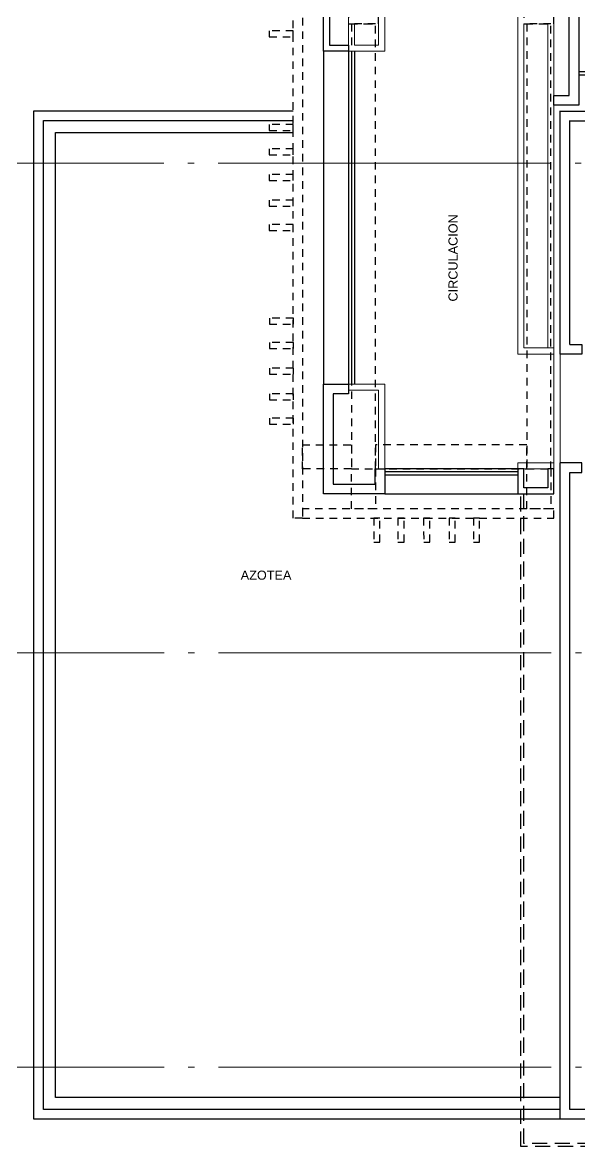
# Model space of a CAD drawing. Header units: metres. Extents: x -22 to 564, y 0 to 143.
# Drawn here: x 84.01 to 93.22, y 32.72 to 51.3 of the extents above; entities that cross this region are included whole.
import ezdxf
from ezdxf.enums import TextEntityAlignment as Align

# ---------------------------------------------------------------- set-up
doc = ezdxf.new("R2010")
doc.units = ezdxf.units.M
for name, pattern in [('EJES630', [6.3, 5.5, -0.4, 0, -0.4]), ('XREF 1N NEURO-ONCOLOGIA$0$CONJUNTO TLAHUAC$0$HIDDEN2', [0.1875, 0.125, -0.0625]), ('XREF 1N NEURO-ONCOLOGIA$0$DASHED2', [0.375, 0.25, -0.125]), ('XREF 1N NEURO-ONCOLOGIA$0$HIDDE150', [0.24, 0.15, -0.09])]:
    doc.linetypes.add(name, pattern=pattern)
for name, color, linetype, lineweight in [('EJES', 11, 'EJES630', 0), ('XREF 1N NEURO-ONCOLOGIA$0$MUROS DE TABLAROCA', 150, 'Continuous', 13), ('XREF 1N NEURO-ONCOLOGIA$0$rampa 2', 253, 'Continuous', 0)]:
    doc.layers.add(name, color=color, linetype=linetype, lineweight=lineweight)
for name, color, linetype in [('TEXTO', 7, 'Continuous'), ('XREF 1N NEURO-ONCOLOGIA$0$CANCELES', 1, 'Continuous'), ('XREF 1N NEURO-ONCOLOGIA$0$FACHADA', 201, 'Continuous'), ('XREF 1N NEURO-ONCOLOGIA$0$LAMINA MULTIPERFORADA', 9, 'Continuous'), ('XREF 1N NEURO-ONCOLOGIA$0$MUROS BAJOS', 2, 'Continuous'), ('XREF 1N NEURO-ONCOLOGIA$0$NOVIDESA', 11, 'Continuous'), ('XREF 1N NEURO-ONCOLOGIA$0$PROYECCIÓN', 8, 'XREF 1N NEURO-ONCOLOGIA$0$CONJUNTO TLAHUAC$0$HIDDEN2'), ('XREF 1N NEURO-ONCOLOGIA$0$TEX-MOB', 4, 'Continuous')]:
    doc.layers.add(name, color=color, linetype=linetype)
doc.styles.add('100 LOCALES 25', font='arial.ttf', dxfattribs={"height": 0.25})
doc.styles.add('XREF 1N NEURO-ONCOLOGIA$0$HANDLET', font='romans.shx')

# ---------------------------------------------------------------- blocks, each defined once
blk = doc.blocks.new('XREF 1N NEURO-ONCOLOGIA')
at = {"color": 6, "linetype": 'XREF 1N NEURO-ONCOLOGIA$0$HIDDE150', "elevation": -0.004}
blk.add_lwpolyline([(17.824, 55.018), (17.824, 54.518), (18.324, 54.518), (18.324, 55.018)], close=True, dxfattribs=at)
at = {"color": 6, "linetype": 'XREF 1N NEURO-ONCOLOGIA$0$HIDDE150'}
blk.add_lwpolyline([(17.824, 52.118), (17.824, 51.618), (18.324, 51.618), (18.324, 52.118)], close=True, dxfattribs=at)
at = {"layer": 'XREF 1N NEURO-ONCOLOGIA$0$CANCELES'}
for p, q in [((17.374, 55.018), (11.867, 55.018)), ((17.374, 54.968), (11.867, 54.968)), ((10.367, 52.218), (10.367, 54.417)), ((10.417, 52.218), (10.417, 54.417))]:
    blk.add_line(p, q, dxfattribs=at)
at = {"layer": 'XREF 1N NEURO-ONCOLOGIA$0$FACHADA', "linetype": 'ByBlock'}
for points in [[(10.467, 54.417), (10.057, 54.417), (10.057, 55.428), (11.867, 55.428), (11.867, 55.018), (11.707, 55.018), (11.707, 55.268), (10.217, 55.268), (10.217, 54.577), (10.467, 54.577)], [(18.674, 55.018), (18.674, 55.328), (17.474, 55.328), (17.474, 55.018), (17.374, 55.018), (17.374, 55.428), (18.774, 55.428), (18.774, 55.018)], [(10.467, 52.218), (10.057, 52.218), (10.057, 51.618), (10.467, 51.618), (10.467, 51.718), (10.157, 51.718), (10.157, 52.118), (10.467, 52.118)], [(18.774, 51.617), (18.774, 51.208), (16.484, 51.208), (16.484, 51.618), (16.644, 51.618), (16.644, 51.368), (18.614, 51.368), (18.614, 51.617)]]:
    blk.add_lwpolyline(points, close=True, dxfattribs=at)
at = {"layer": 'XREF 1N NEURO-ONCOLOGIA$0$LAMINA MULTIPERFORADA', "linetype": 'XREF 1N NEURO-ONCOLOGIA$0$DASHED2'}
for points in [[(17.036, 51.208), (17.036, 26.858), (22.334, 26.858), (22.334, -3.072), (-0.736, -3.072), (-0.736, 52.168), (10.057, 52.168)], [(16.986, 51.208), (16.986, 26.808), (22.284, 26.808), (22.284, -3.022), (-0.686, -3.022), (-0.686, 52.118), (10.057, 52.118)]]:
    blk.add_lwpolyline(points, dxfattribs=at)
at = {"layer": 'XREF 1N NEURO-ONCOLOGIA$0$MUROS BAJOS'}
for p, q in [((17.374, 55.428), (11.867, 55.428)), ((17.374, 54.918), (11.867, 54.918)), ((10.057, 54.417), (10.057, 52.218)), ((10.467, 52.218), (10.467, 54.417))]:
    blk.add_line(p, q, dxfattribs=at)
at = {"layer": 'XREF 1N NEURO-ONCOLOGIA$0$MUROS BAJOS', "color": 251, "true_color": 0x636466}
for points in [[(-0.286, 51.518), (-0.286, 60.218), (16.39, 60.218), (16.39, 55.928)], [(-0.126, 51.518), (-0.126, 60.058), (16.23, 60.058), (16.23, 55.928)], [(0.074, 51.518), (0.074, 59.858), (16.03, 59.858), (16.03, 55.928)]]:
    blk.add_lwpolyline(points, dxfattribs=at)
at = {"layer": 'XREF 1N NEURO-ONCOLOGIA$0$MUROS DE TABLAROCA'}
for p, q in [((17.824, 54.918), (17.474, 54.918)), ((17.474, 54.918), (17.474, 54.518)), ((17.824, 54.518), (17.474, 54.518)), ((12.367, 52.218), (18.774, 52.218)), ((12.367, 51.618), (12.367, 52.218)), ((12.467, 51.618), (12.467, 52.118)), ((17.824, 52.118), (12.467, 52.118)), ((17.824, 51.718), (12.467, 51.718)), ((10.467, 51.618), (10.567, 51.618)), ((12.367, 51.618), (12.467, 51.618)), ((17.824, 51.618), (12.467, 51.618))]:
    blk.add_line(p, q, dxfattribs=at)
for points in [[(11.867, 55.018), (11.867, 54.417), (10.467, 54.417), (10.467, 54.517), (11.767, 54.517), (11.767, 55.018)], [(17.374, 54.417), (17.374, 55.018), (18.774, 55.018)], [(18.774, 54.417), (17.374, 54.417)]]:
    blk.add_lwpolyline(points, dxfattribs=at)
blk.add_lwpolyline([(10.567, 51.618), (10.467, 51.618), (10.467, 52.218), (10.567, 52.218)], close=True, dxfattribs=at)
at = {"layer": 'XREF 1N NEURO-ONCOLOGIA$0$NOVIDESA'}
for p, q in [((-0.286, 51.518), (10.567, 51.518, 0)), ((12.367, 51.518, 0), (16.386, 51.518)), ((16.384, 51.518), (16.384, 37.633)), ((-0.126, 51.358), (10.407, 51.358, 0)), ((12.527, 51.358, 0), (16.23, 51.358)), ((16.224, 51.358), (16.224, 37.793))]:
    blk.add_line(p, q, dxfattribs=at)
for points in [[(-0.286, 34.566), (-0.286, 51.518)], [(-0.126, 34.726), (-0.126, 51.358)]]:
    blk.add_lwpolyline(points, dxfattribs=at)
at = {"layer": 'XREF 1N NEURO-ONCOLOGIA$0$NOVIDESA', "elevation": 0}
for points in [[(10.407, 51.358), (10.407, 51.158), (10.567, 51.158), (10.567, 51.518)], [(12.527, 51.358), (12.527, 51.158), (12.367, 51.158), (12.367, 51.518)]]:
    blk.add_lwpolyline(points, dxfattribs=at)
at = {"layer": 'XREF 1N NEURO-ONCOLOGIA$0$PROYECCIÓN'}
for points in [[(11.209, 55.925), (11.309, 55.925), (11.309, 56.324), (11.209, 56.324)], [(11.611, 55.925), (11.711, 55.925), (11.711, 56.324), (11.611, 56.324)], [(12.459, 55.925), (12.559, 55.925), (12.559, 56.324), (12.459, 56.324)], [(12.861, 55.925), (12.961, 55.925), (12.961, 56.324), (12.861, 56.324)], [(14.409, 55.928), (14.509, 55.928), (14.509, 56.328), (14.409, 56.328)], [(14.811, 55.928), (14.911, 55.928), (14.911, 56.328), (14.811, 56.328)], [(15.659, 55.928), (15.759, 55.928), (15.759, 56.328), (15.659, 56.328)], [(16.061, 55.928), (16.161, 55.928), (16.161, 56.328), (16.061, 56.328)], [(17.609, 55.928), (17.709, 55.928), (17.709, 56.328), (17.609, 56.328)], [(9.656, 55.928), (28.097, 55.928), (28.051, 55.778), (9.656, 55.778)], [(9.807, 51.618), (9.807, 55.778), (9.656, 55.778), (9.656, 51.618)], [(10.867, 55.778), (10.867, 54.968), (10.467, 54.968), (10.467, 55.778)], [(9.807, 54.968), (10.467, 54.968), (10.467, 54.568), (9.807, 54.568)], [(9.656, 54.499), (9.656, 54.599), (9.257, 54.599), (9.257, 54.499)], [(9.656, 54.097), (9.656, 54.197), (9.257, 54.197), (9.257, 54.097)], [(9.656, 53.249), (9.656, 53.349), (9.257, 53.349), (9.257, 53.249)], [(9.656, 52.847), (9.656, 52.947), (9.257, 52.947), (9.257, 52.847)], [(9.807, 52.068), (10.467, 52.068), (10.467, 51.668), (9.807, 51.668)], [(17.824, 52.068), (10.467, 52.068), (10.467, 51.668), (17.824, 51.668)]]:
    blk.add_lwpolyline(points, close=True, dxfattribs=at)
for points, elevation in [([(12.035, 55.925), (12.135, 55.925), (12.135, 56.324), (12.035, 56.324)], -0.009), ([(15.235, 55.928), (15.335, 55.928), (15.335, 56.328), (15.235, 56.328)], -0.009), ([(17.824, 54.968), (10.467, 54.968), (10.467, 54.568), (17.824, 54.568)], -0.004), ([(10.867, 52.068), (10.867, 54.568), (10.467, 54.568), (10.467, 52.068)], -0.004), ([(9.656, 53.673), (9.656, 53.773), (9.257, 53.772), (9.257, 53.672)], -0.009)]:
    blk.add_lwpolyline(points, close=True, dxfattribs=dict(at, elevation=elevation))
at = {"layer": 'XREF 1N NEURO-ONCOLOGIA$0$rampa 2'}
for p, q in [((10.567, 51.618), (12.367, 51.618)), ((10.567, 51.518, 0), (12.367, 51.518, 0))]:
    blk.add_line(p, q, dxfattribs=at)
at = {"layer": 'XREF 1N NEURO-ONCOLOGIA$0$TEX-MOB', "style": 'XREF 1N NEURO-ONCOLOGIA$0$HANDLET'}
for p in [(1.7, 4.585, 0), (1.707, 2.014, 0)]:
    blk.add_attdef('234', text='', height=0.075, rotation=180, dxfattribs=at).set_placement(p, align=Align.MIDDLE_CENTER)

msp = doc.modelspace()

# ---------------------------------------------------------------- block references
at = {"rotation": 90}
msp.add_blockref('XREF 1N NEURO-ONCOLOGIA', (144.417, 33.451), dxfattribs=at)

# ---------------------------------------------------------------- next in the draw order: linework, layer by layer
at = {"layer": 'EJES'}
for p, q in [((80.847, 48.975), (145.829, 48.975)), ((80.853, 40.875), (145.923, 40.875)), ((80.853, 34.025), (145.829, 34.025))]:
    msp.add_line(p, q, dxfattribs=at)

# ---------------------------------------------------------------- next in the draw order: texts
at = {"layer": 'TEXTO', "color": 0, "insert": (91.207, 46.686, 0), "char_height": 0.15, "width": 1.52891, "attachment_point": 7, "rotation": 90, "style": '100 LOCALES 25'}
msp.add_mtext('CIRCULACION', dxfattribs=at)
at = {"layer": 'TEXTO', "insert": (87.201, 42.237), "char_height": 0.15, "width": 1.6749, "attachment_point": 1, "style": '100 LOCALES 25'}
msp.add_mtext('\\pxqc;AZOTEA', dxfattribs=at)

doc.saveas('drawing.dxf')
